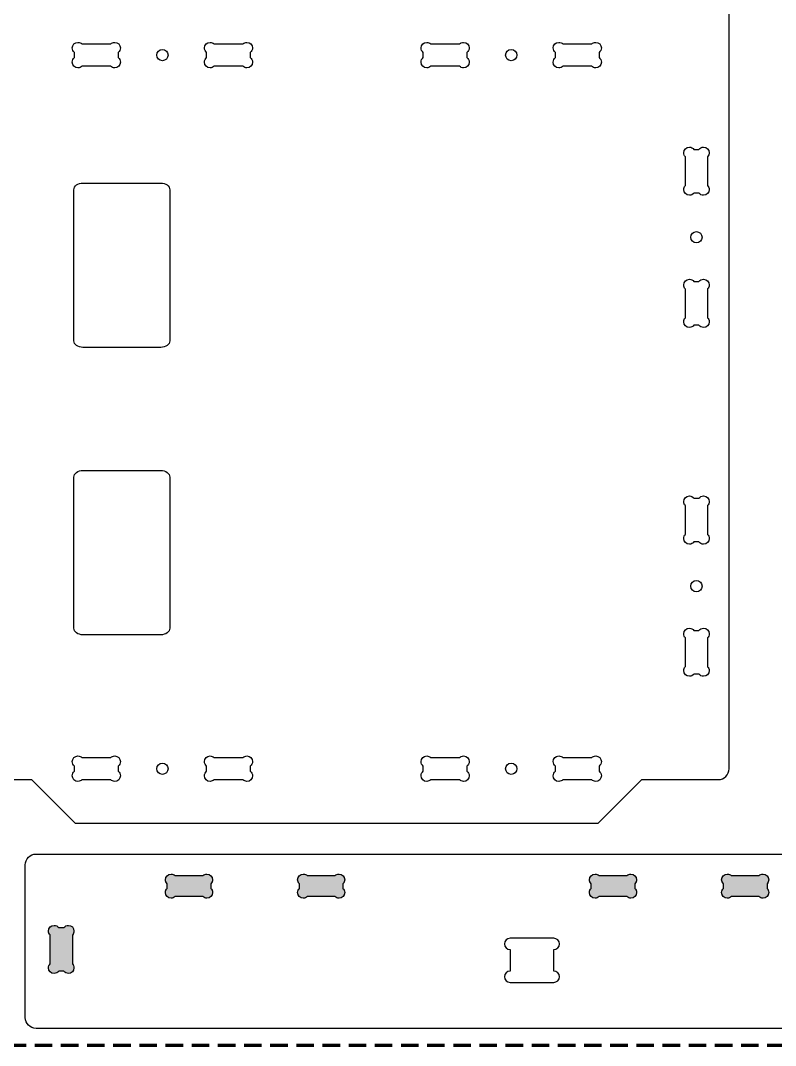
# Model space of a CAD drawing. Header units: inches. Extents: x 96.7 to 192.7, y 150 to 198.
# Drawn here: x 120.62 to 137.93, y 149.96 to 173.46 of the extents above; entities that cross this region are included whole.
import ezdxf

# ---------------------------------------------------------------- set-up
doc = ezdxf.new("R2010")
doc.units = ezdxf.units.IN
doc.header["$MEASUREMENT"] = 0
doc.linetypes.add('AI-Linetype-1', pattern=[0.6, 0.4, -0.2])
doc.layers.add('Layer 1', color=7, linetype='Continuous')

msp = doc.modelspace()

# ---------------------------------------------------------------- hatches: boundary and pattern name
at = {"layer": 'Layer 1'}
h = msp.add_hatch(color=4, dxfattribs=at)
h.dxf.hatch_style = 2
edge = h.paths.add_edge_path()
edge.add_spline(control_points=[(149.735, 152.713), (149.663, 152.713), (149.605, 152.655), (149.605, 152.583), (149.605, 152.547), (149.619, 152.515), (149.642, 152.492), (149.642, 152.492), (149.642, 151.83), (149.642, 151.83), (149.619, 151.807), (149.605, 151.774), (149.605, 151.738), (149.605, 151.666), (149.663, 151.609), (149.735, 151.609), (149.777, 151.609), (149.815, 151.629), (149.839, 151.661), (149.839, 151.661), (149.955, 151.661), (149.955, 151.661), (149.979, 151.629), (150.016, 151.609), (150.059, 151.609), (150.131, 151.609), (150.189, 151.666), (150.189, 151.738), (150.189, 151.774), (150.175, 151.807), (150.151, 151.83), (150.151, 151.83), (150.151, 152.491), (150.151, 152.491), (150.175, 152.515), (150.189, 152.547), (150.189, 152.583), (150.189, 152.655), (150.131, 152.713), (150.059, 152.713), (150.016, 152.713), (149.979, 152.692), (149.955, 152.661), (149.955, 152.661), (149.839, 152.661), (149.839, 152.661), (149.815, 152.692), (149.778, 152.713), (149.735, 152.713)], knot_values=[0, 0, 0, 0, 1, 1, 1, 2, 2, 2, 3, 3, 3, 4, 4, 4, 5, 5, 5, 6, 6, 6, 7, 7, 7, 8, 8, 8, 9, 9, 9, 10, 10, 10, 11, 11, 11, 12, 12, 12, 13, 13, 13, 14, 14, 14, 15, 15, 15, 16, 16, 16, 16], degree=3, periodic=1)
edge = h.paths.add_edge_path()
edge.add_spline(control_points=[(121.389, 152.713), (121.317, 152.713), (121.259, 152.655), (121.259, 152.583), (121.259, 152.547), (121.274, 152.515), (121.297, 152.492), (121.297, 152.492), (121.297, 151.83), (121.297, 151.83), (121.274, 151.807), (121.259, 151.774), (121.259, 151.738), (121.259, 151.666), (121.317, 151.609), (121.389, 151.609), (121.432, 151.609), (121.469, 151.629), (121.493, 151.661), (121.493, 151.661), (121.609, 151.661), (121.609, 151.661), (121.633, 151.629), (121.671, 151.609), (121.714, 151.609), (121.786, 151.609), (121.843, 151.666), (121.843, 151.738), (121.843, 151.774), (121.829, 151.807), (121.806, 151.83), (121.806, 151.83), (121.806, 152.491), (121.806, 152.491), (121.829, 152.515), (121.843, 152.547), (121.843, 152.583), (121.843, 152.655), (121.786, 152.713), (121.714, 152.713), (121.671, 152.713), (121.633, 152.692), (121.609, 152.661), (121.609, 152.661), (121.493, 152.661), (121.493, 152.661), (121.47, 152.692), (121.432, 152.713), (121.389, 152.713)], knot_values=[0, 0, 0, 0, 1, 1, 1, 2, 2, 2, 3, 3, 3, 4, 4, 4, 5, 5, 5, 6, 6, 6, 7, 7, 7, 8, 8, 8, 9, 9, 9, 10, 10, 10, 11, 11, 11, 12, 12, 12, 13, 13, 13, 14, 14, 14, 15, 15, 15, 16, 16, 16, 16], degree=3, periodic=1)
edge = h.paths.add_edge_path()
edge.add_spline(control_points=[(146.556, 153.889), (146.484, 153.889), (146.426, 153.832), (146.426, 153.76), (146.426, 153.722), (146.441, 153.689), (146.466, 153.666), (146.466, 153.666), (146.466, 153.561), (146.466, 153.561), (146.441, 153.538), (146.426, 153.504), (146.426, 153.467), (146.426, 153.395), (146.484, 153.337), (146.556, 153.337), (146.591, 153.337), (146.623, 153.351), (146.647, 153.374), (146.647, 153.374), (147.285, 153.374), (147.285, 153.374), (147.308, 153.351), (147.341, 153.337), (147.376, 153.337), (147.448, 153.337), (147.506, 153.395), (147.506, 153.467), (147.506, 153.504), (147.491, 153.538), (147.466, 153.561), (147.466, 153.561), (147.466, 153.666), (147.466, 153.666), (147.491, 153.689), (147.506, 153.723), (147.506, 153.76), (147.506, 153.832), (147.448, 153.889), (147.376, 153.889), (147.341, 153.889), (147.308, 153.876), (147.285, 153.853), (147.285, 153.853), (146.647, 153.853), (146.647, 153.853), (146.623, 153.876), (146.591, 153.889), (146.556, 153.889)], knot_values=[0, 0, 0, 0, 1, 1, 1, 2, 2, 2, 3, 3, 3, 4, 4, 4, 5, 5, 5, 6, 6, 6, 7, 7, 7, 8, 8, 8, 9, 9, 9, 10, 10, 10, 11, 11, 11, 12, 12, 12, 13, 13, 13, 14, 14, 14, 15, 15, 15, 16, 16, 16, 16], degree=3, periodic=1)
edge = h.paths.add_edge_path()
edge.add_spline(control_points=[(143.524, 153.889), (143.452, 153.889), (143.394, 153.832), (143.394, 153.76), (143.394, 153.722), (143.41, 153.689), (143.435, 153.666), (143.435, 153.666), (143.435, 153.561), (143.435, 153.561), (143.41, 153.538), (143.394, 153.504), (143.394, 153.467), (143.394, 153.395), (143.452, 153.337), (143.524, 153.337), (143.56, 153.337), (143.592, 153.351), (143.615, 153.374), (143.615, 153.374), (144.254, 153.374), (144.254, 153.374), (144.277, 153.351), (144.309, 153.337), (144.345, 153.337), (144.417, 153.337), (144.475, 153.395), (144.475, 153.467), (144.475, 153.504), (144.46, 153.538), (144.435, 153.561), (144.435, 153.561), (144.435, 153.666), (144.435, 153.666), (144.46, 153.689), (144.475, 153.723), (144.475, 153.76), (144.475, 153.832), (144.417, 153.889), (144.345, 153.889), (144.309, 153.889), (144.277, 153.876), (144.254, 153.853), (144.254, 153.853), (143.615, 153.853), (143.615, 153.853), (143.592, 153.876), (143.56, 153.889), (143.524, 153.889)], knot_values=[0, 0, 0, 0, 1, 1, 1, 2, 2, 2, 3, 3, 3, 4, 4, 4, 5, 5, 5, 6, 6, 6, 7, 7, 7, 8, 8, 8, 9, 9, 9, 10, 10, 10, 11, 11, 11, 12, 12, 12, 13, 13, 13, 14, 14, 14, 15, 15, 15, 16, 16, 16, 16], degree=3, periodic=1)
edge = h.paths.add_edge_path()
edge.add_spline(control_points=[(136.829, 153.889), (136.757, 153.889), (136.699, 153.832), (136.699, 153.76), (136.699, 153.722), (136.715, 153.689), (136.74, 153.666), (136.74, 153.666), (136.74, 153.561), (136.74, 153.561), (136.715, 153.538), (136.699, 153.504), (136.699, 153.467), (136.699, 153.395), (136.757, 153.337), (136.829, 153.337), (136.865, 153.337), (136.897, 153.351), (136.92, 153.374), (136.92, 153.374), (137.559, 153.374), (137.559, 153.374), (137.582, 153.351), (137.614, 153.337), (137.65, 153.337), (137.722, 153.337), (137.78, 153.395), (137.78, 153.467), (137.78, 153.504), (137.764, 153.538), (137.74, 153.561), (137.74, 153.561), (137.74, 153.666), (137.74, 153.666), (137.764, 153.689), (137.78, 153.723), (137.78, 153.76), (137.78, 153.832), (137.722, 153.889), (137.65, 153.889), (137.614, 153.889), (137.582, 153.876), (137.559, 153.853), (137.559, 153.853), (136.92, 153.853), (136.92, 153.853), (136.897, 153.876), (136.865, 153.889), (136.829, 153.889)], knot_values=[0, 0, 0, 0, 1, 1, 1, 2, 2, 2, 3, 3, 3, 4, 4, 4, 5, 5, 5, 6, 6, 6, 7, 7, 7, 8, 8, 8, 9, 9, 9, 10, 10, 10, 11, 11, 11, 12, 12, 12, 13, 13, 13, 14, 14, 14, 15, 15, 15, 16, 16, 16, 16], degree=3, periodic=1)
edge = h.paths.add_edge_path()
edge.add_spline(control_points=[(133.798, 153.889), (133.726, 153.889), (133.668, 153.832), (133.668, 153.76), (133.668, 153.722), (133.684, 153.689), (133.708, 153.666), (133.708, 153.666), (133.708, 153.561), (133.708, 153.561), (133.684, 153.538), (133.668, 153.504), (133.668, 153.467), (133.668, 153.395), (133.726, 153.337), (133.798, 153.337), (133.833, 153.337), (133.865, 153.351), (133.889, 153.374), (133.889, 153.374), (134.527, 153.374), (134.527, 153.374), (134.551, 153.351), (134.583, 153.337), (134.618, 153.337), (134.69, 153.337), (134.749, 153.395), (134.749, 153.467), (134.749, 153.504), (134.733, 153.538), (134.708, 153.561), (134.708, 153.561), (134.708, 153.666), (134.708, 153.666), (134.733, 153.689), (134.749, 153.723), (134.749, 153.76), (134.749, 153.832), (134.69, 153.889), (134.618, 153.889), (134.583, 153.889), (134.551, 153.876), (134.527, 153.853), (134.527, 153.853), (133.889, 153.853), (133.889, 153.853), (133.865, 153.876), (133.833, 153.889), (133.798, 153.889)], knot_values=[0, 0, 0, 0, 1, 1, 1, 2, 2, 2, 3, 3, 3, 4, 4, 4, 5, 5, 5, 6, 6, 6, 7, 7, 7, 8, 8, 8, 9, 9, 9, 10, 10, 10, 11, 11, 11, 12, 12, 12, 13, 13, 13, 14, 14, 14, 15, 15, 15, 16, 16, 16, 16], degree=3, periodic=1)
edge = h.paths.add_edge_path()
edge.add_spline(control_points=[(127.103, 153.889), (127.031, 153.889), (126.973, 153.832), (126.973, 153.76), (126.973, 153.722), (126.988, 153.689), (127.013, 153.666), (127.013, 153.666), (127.013, 153.561), (127.013, 153.561), (126.988, 153.538), (126.973, 153.504), (126.973, 153.467), (126.973, 153.395), (127.031, 153.337), (127.103, 153.337), (127.138, 153.337), (127.17, 153.351), (127.194, 153.374), (127.194, 153.374), (127.832, 153.374), (127.832, 153.374), (127.856, 153.351), (127.888, 153.337), (127.923, 153.337), (127.995, 153.337), (128.053, 153.395), (128.053, 153.467), (128.053, 153.504), (128.038, 153.538), (128.013, 153.561), (128.013, 153.561), (128.013, 153.666), (128.013, 153.666), (128.038, 153.689), (128.053, 153.723), (128.053, 153.76), (128.053, 153.832), (127.995, 153.889), (127.923, 153.889), (127.888, 153.889), (127.856, 153.876), (127.832, 153.853), (127.832, 153.853), (127.194, 153.853), (127.194, 153.853), (127.17, 153.876), (127.138, 153.889), (127.103, 153.889)], knot_values=[0, 0, 0, 0, 1, 1, 1, 2, 2, 2, 3, 3, 3, 4, 4, 4, 5, 5, 5, 6, 6, 6, 7, 7, 7, 8, 8, 8, 9, 9, 9, 10, 10, 10, 11, 11, 11, 12, 12, 12, 13, 13, 13, 14, 14, 14, 15, 15, 15, 16, 16, 16, 16], degree=3, periodic=1)
edge = h.paths.add_edge_path()
edge.add_spline(control_points=[(124.072, 153.889), (123.999, 153.889), (123.942, 153.832), (123.942, 153.76), (123.942, 153.722), (123.957, 153.689), (123.982, 153.666), (123.982, 153.666), (123.982, 153.561), (123.982, 153.561), (123.957, 153.538), (123.942, 153.504), (123.942, 153.467), (123.942, 153.395), (123.999, 153.337), (124.072, 153.337), (124.107, 153.337), (124.139, 153.351), (124.163, 153.374), (124.163, 153.374), (124.801, 153.374), (124.801, 153.374), (124.824, 153.351), (124.857, 153.337), (124.892, 153.337), (124.964, 153.337), (125.022, 153.395), (125.022, 153.467), (125.022, 153.504), (125.007, 153.538), (124.982, 153.561), (124.982, 153.561), (124.982, 153.666), (124.982, 153.666), (125.007, 153.689), (125.022, 153.723), (125.022, 153.76), (125.022, 153.832), (124.964, 153.889), (124.892, 153.889), (124.857, 153.889), (124.824, 153.876), (124.801, 153.853), (124.801, 153.853), (124.163, 153.853), (124.163, 153.853), (124.139, 153.876), (124.107, 153.889), (124.072, 153.889)], knot_values=[0, 0, 0, 0, 1, 1, 1, 2, 2, 2, 3, 3, 3, 4, 4, 4, 5, 5, 5, 6, 6, 6, 7, 7, 7, 8, 8, 8, 9, 9, 9, 10, 10, 10, 11, 11, 11, 12, 12, 12, 13, 13, 13, 14, 14, 14, 15, 15, 15, 16, 16, 16, 16], degree=3, periodic=1)

# ---------------------------------------------------------------- linework, layer by layer
at = {"layer": 'Layer 1', "color": 1, "linetype": 'AI-Linetype-1', "lineweight": 120}
msp.add_lwpolyline([(96.747, 197.955), (192.745, 197.955), (192.745, 149.957), (96.747, 149.957), (96.747, 197.955)], dxfattribs=at)
at = {"layer": 'Layer 1', "color": 7, "lineweight": 25}
for points, knots in [([(136.62, 197.054), (136.668, 197.054), (136.712, 197.041), (136.75, 197.018), (136.754, 197.016), (136.757, 197.014), (136.761, 197.011), (136.827, 196.966), (136.87, 196.891), (136.87, 196.804), (136.87, 196.804), (136.87, 156.305), (136.87, 156.305), (136.87, 156.167), (136.759, 156.055), (136.62, 156.055), (136.62, 156.055), (134.87, 156.055), (134.87, 156.055), (134.87, 156.055), (133.87, 155.055), (133.87, 155.055), (133.87, 155.055), (121.872, 155.055), (121.872, 155.055), (121.872, 155.055), (120.872, 156.055), (120.872, 156.055), (120.872, 156.055), (119.747, 156.055), (119.747, 156.055), (119.608, 156.055), (119.497, 156.167), (119.497, 156.305), (119.497, 156.305), (119.497, 172.43), (119.497, 172.43), (119.497, 172.43), (118.622, 172.43), (118.622, 172.43), (118.483, 172.43), (118.372, 172.542), (118.372, 172.68), (118.372, 172.68), (118.372, 196.804), (118.372, 196.804), (118.372, 196.943), (118.483, 197.054), (118.622, 197.054), (118.622, 197.054), (136.62, 197.054), (136.62, 197.054)], [0, 0, 0, 0, 1, 1, 1, 2, 2, 2, 3, 3, 3, 4, 4, 4, 5, 5, 5, 6, 6, 6, 7, 7, 7, 8, 8, 8, 9, 9, 9, 10, 10, 10, 11, 11, 11, 12, 12, 12, 13, 13, 13, 14, 14, 14, 15, 15, 15, 16, 16, 16, 17, 17, 17, 17]), ([(122.777, 172.964), (122.741, 172.964), (122.709, 172.95), (122.685, 172.927), (122.685, 172.927), (122.025, 172.927), (122.025, 172.927), (122.001, 172.95), (121.969, 172.964), (121.933, 172.964), (121.861, 172.964), (121.803, 172.907), (121.803, 172.835), (121.803, 172.792), (121.823, 172.754), (121.855, 172.73), (121.855, 172.73), (121.855, 172.615), (121.855, 172.615), (121.823, 172.591), (121.803, 172.553), (121.803, 172.51), (121.803, 172.438), (121.861, 172.38), (121.933, 172.38), (121.969, 172.38), (122.001, 172.395), (122.025, 172.418), (122.025, 172.418), (122.686, 172.418), (122.686, 172.418), (122.709, 172.395), (122.742, 172.38), (122.777, 172.38), (122.849, 172.38), (122.908, 172.438), (122.908, 172.51), (122.908, 172.553), (122.887, 172.591), (122.855, 172.615), (122.855, 172.615), (122.855, 172.73), (122.855, 172.73), (122.887, 172.754), (122.908, 172.792), (122.908, 172.835), (122.908, 172.907), (122.849, 172.964), (122.777, 172.964)], [0, 0, 0, 0, 1, 1, 1, 2, 2, 2, 3, 3, 3, 4, 4, 4, 5, 5, 5, 6, 6, 6, 7, 7, 7, 8, 8, 8, 9, 9, 9, 10, 10, 10, 11, 11, 11, 12, 12, 12, 13, 13, 13, 14, 14, 14, 15, 15, 15, 16, 16, 16, 16]), ([(123.871, 172.802), (123.799, 172.802), (123.742, 172.744), (123.742, 172.672), (123.742, 172.601), (123.799, 172.543), (123.871, 172.543), (123.942, 172.543), (124, 172.601), (124, 172.672), (124, 172.744), (123.942, 172.802), (123.871, 172.802)], [0, 0, 0, 0, 1, 1, 1, 2, 2, 2, 3, 3, 3, 4, 4, 4, 4]), ([(125.809, 172.964), (125.773, 172.964), (125.74, 172.95), (125.717, 172.927), (125.717, 172.927), (125.056, 172.927), (125.056, 172.927), (125.033, 172.95), (125, 172.964), (124.964, 172.964), (124.892, 172.964), (124.834, 172.907), (124.834, 172.835), (124.834, 172.792), (124.855, 172.754), (124.886, 172.73), (124.886, 172.73), (124.886, 172.614), (124.886, 172.614), (124.855, 172.59), (124.834, 172.553), (124.834, 172.51), (124.834, 172.438), (124.892, 172.38), (124.964, 172.38), (125, 172.38), (125.032, 172.395), (125.056, 172.418), (125.056, 172.418), (125.717, 172.418), (125.717, 172.418), (125.741, 172.395), (125.773, 172.38), (125.809, 172.38), (125.881, 172.38), (125.939, 172.438), (125.939, 172.51), (125.939, 172.553), (125.918, 172.591), (125.886, 172.615), (125.886, 172.615), (125.886, 172.73), (125.886, 172.73), (125.918, 172.754), (125.939, 172.792), (125.939, 172.835), (125.939, 172.907), (125.881, 172.964), (125.809, 172.964)], [0, 0, 0, 0, 1, 1, 1, 2, 2, 2, 3, 3, 3, 4, 4, 4, 5, 5, 5, 6, 6, 6, 7, 7, 7, 8, 8, 8, 9, 9, 9, 10, 10, 10, 11, 11, 11, 12, 12, 12, 13, 13, 13, 14, 14, 14, 15, 15, 15, 16, 16, 16, 16]), ([(130.778, 172.964), (130.742, 172.964), (130.71, 172.95), (130.686, 172.927), (130.686, 172.927), (130.026, 172.927), (130.026, 172.927), (130.003, 172.95), (129.97, 172.964), (129.934, 172.964), (129.862, 172.964), (129.804, 172.907), (129.804, 172.835), (129.804, 172.792), (129.824, 172.754), (129.856, 172.73), (129.856, 172.73), (129.856, 172.615), (129.856, 172.615), (129.824, 172.591), (129.804, 172.553), (129.804, 172.51), (129.804, 172.438), (129.862, 172.38), (129.934, 172.38), (129.97, 172.38), (130.002, 172.395), (130.026, 172.418), (130.026, 172.418), (130.687, 172.418), (130.687, 172.418), (130.71, 172.395), (130.743, 172.38), (130.778, 172.38), (130.85, 172.38), (130.909, 172.438), (130.909, 172.51), (130.909, 172.553), (130.888, 172.591), (130.856, 172.615), (130.856, 172.615), (130.856, 172.73), (130.856, 172.73), (130.888, 172.754), (130.909, 172.792), (130.909, 172.835), (130.909, 172.907), (130.85, 172.964), (130.778, 172.964)], [0, 0, 0, 0, 1, 1, 1, 2, 2, 2, 3, 3, 3, 4, 4, 4, 5, 5, 5, 6, 6, 6, 7, 7, 7, 8, 8, 8, 9, 9, 9, 10, 10, 10, 11, 11, 11, 12, 12, 12, 13, 13, 13, 14, 14, 14, 15, 15, 15, 16, 16, 16, 16]), ([(131.872, 172.802), (131.8, 172.802), (131.743, 172.744), (131.743, 172.672), (131.743, 172.601), (131.8, 172.543), (131.872, 172.543), (131.943, 172.543), (132.001, 172.601), (132.001, 172.672), (132.001, 172.744), (131.943, 172.802), (131.872, 172.802)], [0, 0, 0, 0, 1, 1, 1, 2, 2, 2, 3, 3, 3, 4, 4, 4, 4]), ([(133.81, 172.964), (133.774, 172.964), (133.741, 172.95), (133.718, 172.927), (133.718, 172.927), (133.057, 172.927), (133.057, 172.927), (133.034, 172.95), (133.001, 172.964), (132.965, 172.964), (132.893, 172.964), (132.835, 172.907), (132.835, 172.835), (132.835, 172.792), (132.856, 172.754), (132.887, 172.73), (132.887, 172.73), (132.887, 172.614), (132.887, 172.614), (132.856, 172.59), (132.835, 172.553), (132.835, 172.51), (132.835, 172.438), (132.893, 172.38), (132.965, 172.38), (133.001, 172.38), (133.033, 172.395), (133.057, 172.418), (133.057, 172.418), (133.718, 172.418), (133.718, 172.418), (133.742, 172.395), (133.774, 172.38), (133.81, 172.38), (133.882, 172.38), (133.94, 172.438), (133.94, 172.51), (133.94, 172.553), (133.919, 172.591), (133.887, 172.615), (133.887, 172.615), (133.887, 172.73), (133.887, 172.73), (133.919, 172.754), (133.94, 172.792), (133.94, 172.835), (133.94, 172.907), (133.882, 172.964), (133.81, 172.964)], [0, 0, 0, 0, 1, 1, 1, 2, 2, 2, 3, 3, 3, 4, 4, 4, 5, 5, 5, 6, 6, 6, 7, 7, 7, 8, 8, 8, 9, 9, 9, 10, 10, 10, 11, 11, 11, 12, 12, 12, 13, 13, 13, 14, 14, 14, 15, 15, 15, 16, 16, 16, 16]), ([(136.283, 170.561), (136.24, 170.561), (136.203, 170.54), (136.179, 170.508), (136.179, 170.508), (136.063, 170.508), (136.063, 170.508), (136.039, 170.54), (136.002, 170.561), (135.959, 170.561), (135.887, 170.561), (135.829, 170.503), (135.829, 170.431), (135.829, 170.395), (135.843, 170.362), (135.867, 170.339), (135.867, 170.339), (135.867, 169.678), (135.867, 169.678), (135.843, 169.655), (135.829, 169.622), (135.829, 169.586), (135.829, 169.514), (135.887, 169.456), (135.959, 169.456), (136.002, 169.456), (136.039, 169.477), (136.063, 169.508), (136.063, 169.508), (136.179, 169.508), (136.179, 169.508), (136.203, 169.477), (136.241, 169.456), (136.283, 169.456), (136.355, 169.456), (136.413, 169.514), (136.413, 169.586), (136.413, 169.622), (136.399, 169.654), (136.376, 169.678), (136.376, 169.678), (136.376, 170.339), (136.376, 170.339), (136.399, 170.363), (136.413, 170.395), (136.413, 170.431), (136.413, 170.503), (136.355, 170.561), (136.283, 170.561)], [0, 0, 0, 0, 1, 1, 1, 2, 2, 2, 3, 3, 3, 4, 4, 4, 5, 5, 5, 6, 6, 6, 7, 7, 7, 8, 8, 8, 9, 9, 9, 10, 10, 10, 11, 11, 11, 12, 12, 12, 13, 13, 13, 14, 14, 14, 15, 15, 15, 16, 16, 16, 16]), ([(123.833, 169.737), (123.833, 169.737), (122.046, 169.737), (122.046, 169.737), (121.932, 169.737), (121.84, 169.669), (121.84, 169.584), (121.84, 169.584), (121.84, 166.12), (121.84, 166.12), (121.84, 166.035), (121.932, 165.967), (122.046, 165.967), (122.046, 165.967), (123.833, 165.967), (123.833, 165.967), (123.947, 165.967), (124.039, 166.035), (124.039, 166.12), (124.039, 166.12), (124.039, 169.584), (124.039, 169.584), (124.039, 169.669), (123.947, 169.737), (123.833, 169.737)], [0, 0, 0, 0, 1, 1, 1, 2, 2, 2, 3, 3, 3, 4, 4, 4, 5, 5, 5, 6, 6, 6, 7, 7, 7, 8, 8, 8, 8]), ([(136.122, 168.622), (136.05, 168.622), (135.992, 168.564), (135.992, 168.493), (135.992, 168.421), (136.05, 168.363), (136.122, 168.363), (136.193, 168.363), (136.251, 168.421), (136.251, 168.493), (136.251, 168.564), (136.193, 168.622), (136.122, 168.622)], [0, 0, 0, 0, 1, 1, 1, 2, 2, 2, 3, 3, 3, 4, 4, 4, 4]), ([(136.283, 167.529), (136.24, 167.529), (136.203, 167.509), (136.179, 167.477), (136.179, 167.477), (136.063, 167.477), (136.063, 167.477), (136.039, 167.509), (136.002, 167.529), (135.959, 167.529), (135.887, 167.529), (135.829, 167.471), (135.829, 167.399), (135.829, 167.363), (135.843, 167.331), (135.867, 167.307), (135.867, 167.307), (135.867, 166.647), (135.867, 166.647), (135.843, 166.623), (135.829, 166.591), (135.829, 166.555), (135.829, 166.483), (135.887, 166.425), (135.959, 166.425), (136.002, 166.425), (136.039, 166.445), (136.063, 166.477), (136.063, 166.477), (136.179, 166.477), (136.179, 166.477), (136.203, 166.445), (136.24, 166.425), (136.283, 166.425), (136.355, 166.425), (136.413, 166.483), (136.413, 166.555), (136.413, 166.591), (136.399, 166.623), (136.376, 166.646), (136.376, 166.646), (136.376, 167.308), (136.376, 167.308), (136.399, 167.331), (136.413, 167.363), (136.413, 167.399), (136.413, 167.471), (136.355, 167.529), (136.283, 167.529)], [0, 0, 0, 0, 1, 1, 1, 2, 2, 2, 3, 3, 3, 4, 4, 4, 5, 5, 5, 6, 6, 6, 7, 7, 7, 8, 8, 8, 9, 9, 9, 10, 10, 10, 11, 11, 11, 12, 12, 12, 13, 13, 13, 14, 14, 14, 15, 15, 15, 16, 16, 16, 16]), ([(123.833, 163.146), (123.833, 163.146), (122.046, 163.146), (122.046, 163.146), (121.932, 163.146), (121.84, 163.078), (121.84, 162.993), (121.84, 162.993), (121.84, 159.529), (121.84, 159.529), (121.84, 159.444), (121.932, 159.376), (122.046, 159.376), (122.046, 159.376), (123.833, 159.376), (123.833, 159.376), (123.947, 159.376), (124.039, 159.444), (124.039, 159.529), (124.039, 159.529), (124.039, 162.993), (124.039, 162.993), (124.039, 163.078), (123.947, 163.146), (123.833, 163.146)], [0, 0, 0, 0, 1, 1, 1, 2, 2, 2, 3, 3, 3, 4, 4, 4, 5, 5, 5, 6, 6, 6, 7, 7, 7, 8, 8, 8, 8]), ([(136.283, 162.56), (136.24, 162.56), (136.203, 162.539), (136.179, 162.507), (136.179, 162.507), (136.063, 162.507), (136.063, 162.507), (136.039, 162.539), (136.002, 162.56), (135.959, 162.56), (135.887, 162.56), (135.829, 162.502), (135.829, 162.43), (135.829, 162.394), (135.843, 162.361), (135.867, 162.338), (135.867, 162.338), (135.867, 161.677), (135.867, 161.677), (135.843, 161.654), (135.829, 161.621), (135.829, 161.585), (135.829, 161.513), (135.887, 161.455), (135.959, 161.455), (136.002, 161.455), (136.039, 161.475), (136.063, 161.507), (136.063, 161.507), (136.179, 161.507), (136.179, 161.507), (136.203, 161.476), (136.241, 161.455), (136.283, 161.455), (136.355, 161.455), (136.413, 161.513), (136.413, 161.585), (136.413, 161.621), (136.399, 161.653), (136.376, 161.677), (136.376, 161.677), (136.376, 162.338), (136.376, 162.338), (136.399, 162.362), (136.413, 162.394), (136.413, 162.43), (136.413, 162.502), (136.355, 162.56), (136.283, 162.56)], [0, 0, 0, 0, 1, 1, 1, 2, 2, 2, 3, 3, 3, 4, 4, 4, 5, 5, 5, 6, 6, 6, 7, 7, 7, 8, 8, 8, 9, 9, 9, 10, 10, 10, 11, 11, 11, 12, 12, 12, 13, 13, 13, 14, 14, 14, 15, 15, 15, 16, 16, 16, 16]), ([(136.122, 160.621), (136.05, 160.621), (135.992, 160.563), (135.992, 160.492), (135.992, 160.42), (136.05, 160.362), (136.122, 160.362), (136.193, 160.362), (136.251, 160.42), (136.251, 160.492), (136.251, 160.563), (136.193, 160.621), (136.122, 160.621)], [0, 0, 0, 0, 1, 1, 1, 2, 2, 2, 3, 3, 3, 4, 4, 4, 4]), ([(136.283, 159.528), (136.24, 159.528), (136.203, 159.508), (136.179, 159.476), (136.179, 159.476), (136.063, 159.476), (136.063, 159.476), (136.039, 159.508), (136.002, 159.528), (135.959, 159.528), (135.887, 159.528), (135.829, 159.47), (135.829, 159.398), (135.829, 159.362), (135.843, 159.33), (135.867, 159.306), (135.867, 159.306), (135.867, 158.646), (135.867, 158.646), (135.843, 158.622), (135.829, 158.59), (135.829, 158.554), (135.829, 158.482), (135.887, 158.424), (135.959, 158.424), (136.002, 158.424), (136.039, 158.444), (136.063, 158.476), (136.063, 158.476), (136.179, 158.476), (136.179, 158.476), (136.203, 158.444), (136.24, 158.424), (136.283, 158.424), (136.355, 158.424), (136.413, 158.482), (136.413, 158.554), (136.413, 158.59), (136.399, 158.622), (136.376, 158.645), (136.376, 158.645), (136.376, 159.306), (136.376, 159.306), (136.399, 159.33), (136.413, 159.362), (136.413, 159.398), (136.413, 159.47), (136.355, 159.528), (136.283, 159.528)], [0, 0, 0, 0, 1, 1, 1, 2, 2, 2, 3, 3, 3, 4, 4, 4, 5, 5, 5, 6, 6, 6, 7, 7, 7, 8, 8, 8, 9, 9, 9, 10, 10, 10, 11, 11, 11, 12, 12, 12, 13, 13, 13, 14, 14, 14, 15, 15, 15, 16, 16, 16, 16]), ([(122.777, 156.597), (122.741, 156.597), (122.709, 156.583), (122.685, 156.56), (122.685, 156.56), (122.025, 156.56), (122.025, 156.56), (122.001, 156.583), (121.969, 156.597), (121.933, 156.597), (121.861, 156.597), (121.803, 156.54), (121.803, 156.468), (121.803, 156.425), (121.823, 156.387), (121.855, 156.363), (121.855, 156.363), (121.855, 156.247), (121.855, 156.247), (121.823, 156.224), (121.803, 156.186), (121.803, 156.143), (121.803, 156.071), (121.861, 156.013), (121.933, 156.013), (121.969, 156.013), (122.001, 156.028), (122.025, 156.051), (122.025, 156.051), (122.686, 156.051), (122.686, 156.051), (122.709, 156.028), (122.742, 156.013), (122.777, 156.013), (122.849, 156.013), (122.908, 156.071), (122.908, 156.143), (122.908, 156.186), (122.887, 156.224), (122.855, 156.247), (122.855, 156.247), (122.855, 156.363), (122.855, 156.363), (122.887, 156.387), (122.908, 156.425), (122.908, 156.468), (122.908, 156.54), (122.849, 156.597), (122.777, 156.597)], [0, 0, 0, 0, 1, 1, 1, 2, 2, 2, 3, 3, 3, 4, 4, 4, 5, 5, 5, 6, 6, 6, 7, 7, 7, 8, 8, 8, 9, 9, 9, 10, 10, 10, 11, 11, 11, 12, 12, 12, 13, 13, 13, 14, 14, 14, 15, 15, 15, 16, 16, 16, 16]), ([(125.809, 156.597), (125.773, 156.597), (125.74, 156.583), (125.717, 156.56), (125.717, 156.56), (125.056, 156.56), (125.056, 156.56), (125.033, 156.583), (125, 156.597), (124.964, 156.597), (124.892, 156.597), (124.834, 156.54), (124.834, 156.468), (124.834, 156.425), (124.855, 156.387), (124.886, 156.363), (124.886, 156.363), (124.886, 156.247), (124.886, 156.247), (124.855, 156.223), (124.834, 156.186), (124.834, 156.143), (124.834, 156.071), (124.892, 156.013), (124.964, 156.013), (125, 156.013), (125.032, 156.028), (125.056, 156.051), (125.056, 156.051), (125.717, 156.051), (125.717, 156.051), (125.741, 156.028), (125.773, 156.013), (125.809, 156.013), (125.881, 156.013), (125.939, 156.071), (125.939, 156.143), (125.939, 156.186), (125.918, 156.224), (125.886, 156.247), (125.886, 156.247), (125.886, 156.363), (125.886, 156.363), (125.918, 156.387), (125.939, 156.425), (125.939, 156.468), (125.939, 156.54), (125.881, 156.597), (125.809, 156.597)], [0, 0, 0, 0, 1, 1, 1, 2, 2, 2, 3, 3, 3, 4, 4, 4, 5, 5, 5, 6, 6, 6, 7, 7, 7, 8, 8, 8, 9, 9, 9, 10, 10, 10, 11, 11, 11, 12, 12, 12, 13, 13, 13, 14, 14, 14, 15, 15, 15, 16, 16, 16, 16]), ([(130.778, 156.597), (130.742, 156.597), (130.71, 156.583), (130.686, 156.56), (130.686, 156.56), (130.026, 156.56), (130.026, 156.56), (130.003, 156.583), (129.97, 156.597), (129.934, 156.597), (129.862, 156.597), (129.804, 156.54), (129.804, 156.468), (129.804, 156.425), (129.824, 156.387), (129.856, 156.363), (129.856, 156.363), (129.856, 156.247), (129.856, 156.247), (129.824, 156.224), (129.804, 156.186), (129.804, 156.143), (129.804, 156.071), (129.862, 156.013), (129.934, 156.013), (129.97, 156.013), (130.002, 156.028), (130.026, 156.051), (130.026, 156.051), (130.687, 156.051), (130.687, 156.051), (130.71, 156.028), (130.743, 156.013), (130.778, 156.013), (130.85, 156.013), (130.909, 156.071), (130.909, 156.143), (130.909, 156.186), (130.888, 156.224), (130.856, 156.247), (130.856, 156.247), (130.856, 156.363), (130.856, 156.363), (130.888, 156.387), (130.909, 156.425), (130.909, 156.468), (130.909, 156.54), (130.85, 156.597), (130.778, 156.597)], [0, 0, 0, 0, 1, 1, 1, 2, 2, 2, 3, 3, 3, 4, 4, 4, 5, 5, 5, 6, 6, 6, 7, 7, 7, 8, 8, 8, 9, 9, 9, 10, 10, 10, 11, 11, 11, 12, 12, 12, 13, 13, 13, 14, 14, 14, 15, 15, 15, 16, 16, 16, 16]), ([(133.81, 156.597), (133.774, 156.597), (133.741, 156.583), (133.718, 156.56), (133.718, 156.56), (133.057, 156.56), (133.057, 156.56), (133.034, 156.583), (133.001, 156.597), (132.965, 156.597), (132.893, 156.597), (132.835, 156.54), (132.835, 156.468), (132.835, 156.425), (132.856, 156.387), (132.887, 156.363), (132.887, 156.363), (132.887, 156.247), (132.887, 156.247), (132.856, 156.223), (132.835, 156.186), (132.835, 156.143), (132.835, 156.071), (132.893, 156.013), (132.965, 156.013), (133.001, 156.013), (133.033, 156.028), (133.057, 156.051), (133.057, 156.051), (133.718, 156.051), (133.718, 156.051), (133.742, 156.028), (133.774, 156.013), (133.81, 156.013), (133.882, 156.013), (133.94, 156.071), (133.94, 156.143), (133.94, 156.186), (133.919, 156.224), (133.887, 156.247), (133.887, 156.247), (133.887, 156.363), (133.887, 156.363), (133.919, 156.387), (133.94, 156.425), (133.94, 156.468), (133.94, 156.54), (133.882, 156.597), (133.81, 156.597)], [0, 0, 0, 0, 1, 1, 1, 2, 2, 2, 3, 3, 3, 4, 4, 4, 5, 5, 5, 6, 6, 6, 7, 7, 7, 8, 8, 8, 9, 9, 9, 10, 10, 10, 11, 11, 11, 12, 12, 12, 13, 13, 13, 14, 14, 14, 15, 15, 15, 16, 16, 16, 16]), ([(123.871, 156.435), (123.799, 156.435), (123.742, 156.377), (123.742, 156.305), (123.742, 156.234), (123.799, 156.176), (123.871, 156.176), (123.942, 156.176), (124, 156.234), (124, 156.305), (124, 156.377), (123.942, 156.435), (123.871, 156.435)], [0, 0, 0, 0, 1, 1, 1, 2, 2, 2, 3, 3, 3, 4, 4, 4, 4]), ([(131.872, 156.435), (131.8, 156.435), (131.743, 156.377), (131.743, 156.305), (131.743, 156.234), (131.8, 156.176), (131.872, 156.176), (131.943, 156.176), (132.001, 156.234), (132.001, 156.305), (132.001, 156.377), (131.943, 156.435), (131.872, 156.435)], [0, 0, 0, 0, 1, 1, 1, 2, 2, 2, 3, 3, 3, 4, 4, 4, 4]), ([(120.975, 154.347), (120.836, 154.347), (120.725, 154.236), (120.725, 154.097), (120.725, 154.097), (120.725, 150.599), (120.725, 150.599), (120.725, 150.46), (120.836, 150.349), (120.975, 150.349), (120.975, 150.349), (150.473, 150.349), (150.473, 150.349), (150.612, 150.349), (150.723, 150.46), (150.723, 150.599), (150.723, 150.599), (150.723, 154.097), (150.723, 154.097), (150.723, 154.236), (150.612, 154.347), (150.473, 154.347), (150.473, 154.347), (120.975, 154.347), (120.975, 154.347)], [0, 0, 0, 0, 1, 1, 1, 2, 2, 2, 3, 3, 3, 4, 4, 4, 5, 5, 5, 6, 6, 6, 7, 7, 7, 8, 8, 8, 8]), ([(124.072, 153.889), (123.999, 153.889), (123.942, 153.832), (123.942, 153.76), (123.942, 153.722), (123.957, 153.689), (123.982, 153.666), (123.982, 153.666), (123.982, 153.561), (123.982, 153.561), (123.957, 153.538), (123.942, 153.504), (123.942, 153.467), (123.942, 153.395), (123.999, 153.337), (124.072, 153.337), (124.107, 153.337), (124.139, 153.351), (124.163, 153.374), (124.163, 153.374), (124.801, 153.374), (124.801, 153.374), (124.824, 153.351), (124.857, 153.337), (124.892, 153.337), (124.964, 153.337), (125.022, 153.395), (125.022, 153.467), (125.022, 153.504), (125.007, 153.538), (124.982, 153.561), (124.982, 153.561), (124.982, 153.666), (124.982, 153.666), (125.007, 153.689), (125.022, 153.723), (125.022, 153.76), (125.022, 153.832), (124.964, 153.889), (124.892, 153.889), (124.857, 153.889), (124.824, 153.876), (124.801, 153.853), (124.801, 153.853), (124.163, 153.853), (124.163, 153.853), (124.139, 153.876), (124.107, 153.889), (124.072, 153.889)], [0, 0, 0, 0, 1, 1, 1, 2, 2, 2, 3, 3, 3, 4, 4, 4, 5, 5, 5, 6, 6, 6, 7, 7, 7, 8, 8, 8, 9, 9, 9, 10, 10, 10, 11, 11, 11, 12, 12, 12, 13, 13, 13, 14, 14, 14, 15, 15, 15, 16, 16, 16, 16]), ([(127.103, 153.889), (127.031, 153.889), (126.973, 153.832), (126.973, 153.76), (126.973, 153.722), (126.988, 153.689), (127.013, 153.666), (127.013, 153.666), (127.013, 153.561), (127.013, 153.561), (126.988, 153.538), (126.973, 153.504), (126.973, 153.467), (126.973, 153.395), (127.031, 153.337), (127.103, 153.337), (127.138, 153.337), (127.17, 153.351), (127.194, 153.374), (127.194, 153.374), (127.832, 153.374), (127.832, 153.374), (127.856, 153.351), (127.888, 153.337), (127.923, 153.337), (127.995, 153.337), (128.053, 153.395), (128.053, 153.467), (128.053, 153.504), (128.038, 153.538), (128.013, 153.561), (128.013, 153.561), (128.013, 153.666), (128.013, 153.666), (128.038, 153.689), (128.053, 153.723), (128.053, 153.76), (128.053, 153.832), (127.995, 153.889), (127.923, 153.889), (127.888, 153.889), (127.856, 153.876), (127.832, 153.853), (127.832, 153.853), (127.194, 153.853), (127.194, 153.853), (127.17, 153.876), (127.138, 153.889), (127.103, 153.889)], [0, 0, 0, 0, 1, 1, 1, 2, 2, 2, 3, 3, 3, 4, 4, 4, 5, 5, 5, 6, 6, 6, 7, 7, 7, 8, 8, 8, 9, 9, 9, 10, 10, 10, 11, 11, 11, 12, 12, 12, 13, 13, 13, 14, 14, 14, 15, 15, 15, 16, 16, 16, 16]), ([(133.798, 153.889), (133.726, 153.889), (133.668, 153.832), (133.668, 153.76), (133.668, 153.722), (133.684, 153.689), (133.708, 153.666), (133.708, 153.666), (133.708, 153.561), (133.708, 153.561), (133.684, 153.538), (133.668, 153.504), (133.668, 153.467), (133.668, 153.395), (133.726, 153.337), (133.798, 153.337), (133.833, 153.337), (133.865, 153.351), (133.889, 153.374), (133.889, 153.374), (134.527, 153.374), (134.527, 153.374), (134.551, 153.351), (134.583, 153.337), (134.618, 153.337), (134.69, 153.337), (134.749, 153.395), (134.749, 153.467), (134.749, 153.504), (134.733, 153.538), (134.708, 153.561), (134.708, 153.561), (134.708, 153.666), (134.708, 153.666), (134.733, 153.689), (134.749, 153.723), (134.749, 153.76), (134.749, 153.832), (134.69, 153.889), (134.618, 153.889), (134.583, 153.889), (134.551, 153.876), (134.527, 153.853), (134.527, 153.853), (133.889, 153.853), (133.889, 153.853), (133.865, 153.876), (133.833, 153.889), (133.798, 153.889)], [0, 0, 0, 0, 1, 1, 1, 2, 2, 2, 3, 3, 3, 4, 4, 4, 5, 5, 5, 6, 6, 6, 7, 7, 7, 8, 8, 8, 9, 9, 9, 10, 10, 10, 11, 11, 11, 12, 12, 12, 13, 13, 13, 14, 14, 14, 15, 15, 15, 16, 16, 16, 16]), ([(136.829, 153.889), (136.757, 153.889), (136.699, 153.832), (136.699, 153.76), (136.699, 153.722), (136.715, 153.689), (136.74, 153.666), (136.74, 153.666), (136.74, 153.561), (136.74, 153.561), (136.715, 153.538), (136.699, 153.504), (136.699, 153.467), (136.699, 153.395), (136.757, 153.337), (136.829, 153.337), (136.865, 153.337), (136.897, 153.351), (136.92, 153.374), (136.92, 153.374), (137.559, 153.374), (137.559, 153.374), (137.582, 153.351), (137.614, 153.337), (137.65, 153.337), (137.722, 153.337), (137.78, 153.395), (137.78, 153.467), (137.78, 153.504), (137.764, 153.538), (137.74, 153.561), (137.74, 153.561), (137.74, 153.666), (137.74, 153.666), (137.764, 153.689), (137.78, 153.723), (137.78, 153.76), (137.78, 153.832), (137.722, 153.889), (137.65, 153.889), (137.614, 153.889), (137.582, 153.876), (137.559, 153.853), (137.559, 153.853), (136.92, 153.853), (136.92, 153.853), (136.897, 153.876), (136.865, 153.889), (136.829, 153.889)], [0, 0, 0, 0, 1, 1, 1, 2, 2, 2, 3, 3, 3, 4, 4, 4, 5, 5, 5, 6, 6, 6, 7, 7, 7, 8, 8, 8, 9, 9, 9, 10, 10, 10, 11, 11, 11, 12, 12, 12, 13, 13, 13, 14, 14, 14, 15, 15, 15, 16, 16, 16, 16]), ([(121.389, 152.713), (121.317, 152.713), (121.259, 152.655), (121.259, 152.583), (121.259, 152.547), (121.274, 152.515), (121.297, 152.492), (121.297, 152.492), (121.297, 151.83), (121.297, 151.83), (121.274, 151.807), (121.259, 151.774), (121.259, 151.738), (121.259, 151.666), (121.317, 151.609), (121.389, 151.609), (121.432, 151.609), (121.469, 151.629), (121.493, 151.661), (121.493, 151.661), (121.609, 151.661), (121.609, 151.661), (121.633, 151.629), (121.671, 151.609), (121.714, 151.609), (121.786, 151.609), (121.843, 151.666), (121.843, 151.738), (121.843, 151.774), (121.829, 151.807), (121.806, 151.83), (121.806, 151.83), (121.806, 152.491), (121.806, 152.491), (121.829, 152.515), (121.843, 152.547), (121.843, 152.583), (121.843, 152.655), (121.786, 152.713), (121.714, 152.713), (121.671, 152.713), (121.633, 152.692), (121.609, 152.661), (121.609, 152.661), (121.493, 152.661), (121.493, 152.661), (121.47, 152.692), (121.432, 152.713), (121.389, 152.713)], [0, 0, 0, 0, 1, 1, 1, 2, 2, 2, 3, 3, 3, 4, 4, 4, 5, 5, 5, 6, 6, 6, 7, 7, 7, 8, 8, 8, 9, 9, 9, 10, 10, 10, 11, 11, 11, 12, 12, 12, 13, 13, 13, 14, 14, 14, 15, 15, 15, 16, 16, 16, 16]), ([(131.849, 152.417), (131.849, 152.417), (132.849, 152.417), (132.849, 152.417), (132.921, 152.417), (132.979, 152.359), (132.979, 152.287), (132.979, 152.215), (132.921, 152.157), (132.849, 152.157), (132.849, 152.157), (132.849, 152.157), (132.849, 152.157), (132.849, 152.157), (132.849, 151.664), (132.849, 151.664), (132.849, 151.664), (132.849, 151.664), (132.849, 151.664), (132.921, 151.664), (132.979, 151.606), (132.979, 151.534), (132.979, 151.462), (132.921, 151.404), (132.849, 151.404), (132.849, 151.404), (131.849, 151.404), (131.849, 151.404), (131.777, 151.404), (131.718, 151.462), (131.718, 151.534), (131.718, 151.606), (131.777, 151.664), (131.849, 151.664), (131.849, 151.664), (131.849, 152.157), (131.849, 152.157), (131.777, 152.157), (131.718, 152.215), (131.718, 152.287), (131.718, 152.359), (131.777, 152.417), (131.849, 152.417)], [0, 0, 0, 0, 1, 1, 1, 2, 2, 2, 3, 3, 3, 4, 4, 4, 5, 5, 5, 6, 6, 6, 7, 7, 7, 8, 8, 8, 9, 9, 9, 10, 10, 10, 11, 11, 11, 12, 12, 12, 13, 13, 13, 14, 14, 14, 14])]:
    msp.add_open_spline(points, degree=3, knots=knots, dxfattribs=at)
at = {"layer": 'Layer 1', "lineweight": 0}
for points in [[(124.072, 153.889), (123.999, 153.889), (123.942, 153.832), (123.942, 153.76), (123.942, 153.722), (123.957, 153.689), (123.982, 153.666), (123.982, 153.666), (123.982, 153.561), (123.982, 153.561), (123.957, 153.538), (123.942, 153.504), (123.942, 153.467), (123.942, 153.395), (123.999, 153.337), (124.072, 153.337), (124.107, 153.337), (124.139, 153.351), (124.163, 153.374), (124.163, 153.374), (124.801, 153.374), (124.801, 153.374), (124.824, 153.351), (124.857, 153.337), (124.892, 153.337), (124.964, 153.337), (125.022, 153.395), (125.022, 153.467), (125.022, 153.504), (125.007, 153.538), (124.982, 153.561), (124.982, 153.561), (124.982, 153.666), (124.982, 153.666), (125.007, 153.689), (125.022, 153.723), (125.022, 153.76), (125.022, 153.832), (124.964, 153.889), (124.892, 153.889), (124.857, 153.889), (124.824, 153.876), (124.801, 153.853), (124.801, 153.853), (124.163, 153.853), (124.163, 153.853), (124.139, 153.876), (124.107, 153.889), (124.072, 153.889)], [(127.103, 153.889), (127.031, 153.889), (126.973, 153.832), (126.973, 153.76), (126.973, 153.722), (126.988, 153.689), (127.013, 153.666), (127.013, 153.666), (127.013, 153.561), (127.013, 153.561), (126.988, 153.538), (126.973, 153.504), (126.973, 153.467), (126.973, 153.395), (127.031, 153.337), (127.103, 153.337), (127.138, 153.337), (127.17, 153.351), (127.194, 153.374), (127.194, 153.374), (127.832, 153.374), (127.832, 153.374), (127.856, 153.351), (127.888, 153.337), (127.923, 153.337), (127.995, 153.337), (128.053, 153.395), (128.053, 153.467), (128.053, 153.504), (128.038, 153.538), (128.013, 153.561), (128.013, 153.561), (128.013, 153.666), (128.013, 153.666), (128.038, 153.689), (128.053, 153.723), (128.053, 153.76), (128.053, 153.832), (127.995, 153.889), (127.923, 153.889), (127.888, 153.889), (127.856, 153.876), (127.832, 153.853), (127.832, 153.853), (127.194, 153.853), (127.194, 153.853), (127.17, 153.876), (127.138, 153.889), (127.103, 153.889)], [(133.798, 153.889), (133.726, 153.889), (133.668, 153.832), (133.668, 153.76), (133.668, 153.722), (133.684, 153.689), (133.708, 153.666), (133.708, 153.666), (133.708, 153.561), (133.708, 153.561), (133.684, 153.538), (133.668, 153.504), (133.668, 153.467), (133.668, 153.395), (133.726, 153.337), (133.798, 153.337), (133.833, 153.337), (133.865, 153.351), (133.889, 153.374), (133.889, 153.374), (134.527, 153.374), (134.527, 153.374), (134.551, 153.351), (134.583, 153.337), (134.618, 153.337), (134.69, 153.337), (134.749, 153.395), (134.749, 153.467), (134.749, 153.504), (134.733, 153.538), (134.708, 153.561), (134.708, 153.561), (134.708, 153.666), (134.708, 153.666), (134.733, 153.689), (134.749, 153.723), (134.749, 153.76), (134.749, 153.832), (134.69, 153.889), (134.618, 153.889), (134.583, 153.889), (134.551, 153.876), (134.527, 153.853), (134.527, 153.853), (133.889, 153.853), (133.889, 153.853), (133.865, 153.876), (133.833, 153.889), (133.798, 153.889)], [(136.829, 153.889), (136.757, 153.889), (136.699, 153.832), (136.699, 153.76), (136.699, 153.722), (136.715, 153.689), (136.74, 153.666), (136.74, 153.666), (136.74, 153.561), (136.74, 153.561), (136.715, 153.538), (136.699, 153.504), (136.699, 153.467), (136.699, 153.395), (136.757, 153.337), (136.829, 153.337), (136.865, 153.337), (136.897, 153.351), (136.92, 153.374), (136.92, 153.374), (137.559, 153.374), (137.559, 153.374), (137.582, 153.351), (137.614, 153.337), (137.65, 153.337), (137.722, 153.337), (137.78, 153.395), (137.78, 153.467), (137.78, 153.504), (137.764, 153.538), (137.74, 153.561), (137.74, 153.561), (137.74, 153.666), (137.74, 153.666), (137.764, 153.689), (137.78, 153.723), (137.78, 153.76), (137.78, 153.832), (137.722, 153.889), (137.65, 153.889), (137.614, 153.889), (137.582, 153.876), (137.559, 153.853), (137.559, 153.853), (136.92, 153.853), (136.92, 153.853), (136.897, 153.876), (136.865, 153.889), (136.829, 153.889)], [(121.389, 152.713), (121.317, 152.713), (121.259, 152.655), (121.259, 152.583), (121.259, 152.547), (121.274, 152.515), (121.297, 152.492), (121.297, 152.492), (121.297, 151.83), (121.297, 151.83), (121.274, 151.807), (121.259, 151.774), (121.259, 151.738), (121.259, 151.666), (121.317, 151.609), (121.389, 151.609), (121.432, 151.609), (121.469, 151.629), (121.493, 151.661), (121.493, 151.661), (121.609, 151.661), (121.609, 151.661), (121.633, 151.629), (121.671, 151.609), (121.714, 151.609), (121.786, 151.609), (121.843, 151.666), (121.843, 151.738), (121.843, 151.774), (121.829, 151.807), (121.806, 151.83), (121.806, 151.83), (121.806, 152.491), (121.806, 152.491), (121.829, 152.515), (121.843, 152.547), (121.843, 152.583), (121.843, 152.655), (121.786, 152.713), (121.714, 152.713), (121.671, 152.713), (121.633, 152.692), (121.609, 152.661), (121.609, 152.661), (121.493, 152.661), (121.493, 152.661), (121.47, 152.692), (121.432, 152.713), (121.389, 152.713)]]:
    msp.add_open_spline(points, degree=3, knots=[0, 0, 0, 0, 1, 1, 1, 2, 2, 2, 3, 3, 3, 4, 4, 4, 5, 5, 5, 6, 6, 6, 7, 7, 7, 8, 8, 8, 9, 9, 9, 10, 10, 10, 11, 11, 11, 12, 12, 12, 13, 13, 13, 14, 14, 14, 15, 15, 15, 16, 16, 16, 16], dxfattribs=at)

doc.saveas('drawing.dxf')
